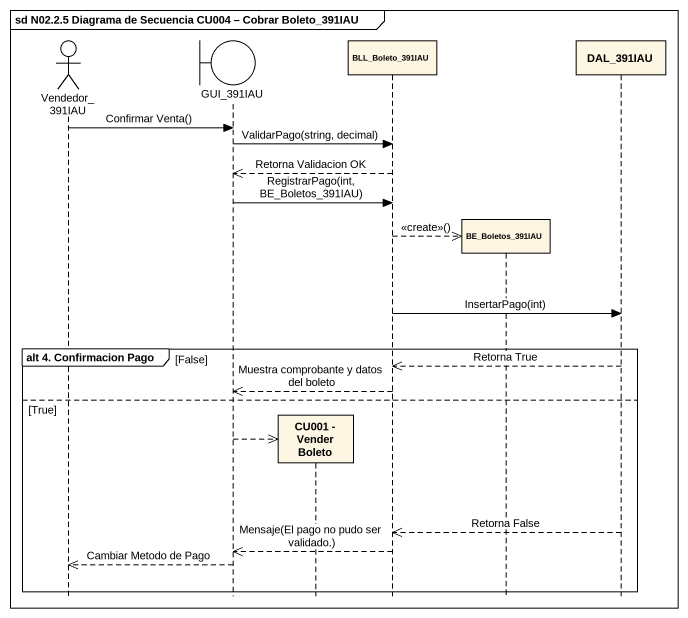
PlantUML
@startuml
mainframe sd N02.2.5 Diagrama de Secuencia CU004 – Cobrar Boleto_391IAU
hide footbox
actor Vendedor_391IAU
boundary GUI_391IAU
participant "CU001 - Vender Boleto" as CU001_Vender_Boleto
participant BLL_Boleto_391IAU
participant BE_Boletos_391IAU
participant DAL_391IAU

Vendedor_391IAU -> GUI_391IAU : Confirmar Venta()
GUI_391IAU -> BLL_Boleto_391IAU : ValidarPago(string, decimal)
BLL_Boleto_391IAU -->> GUI_391IAU : Retorna Validacion OK
GUI_391IAU -> BLL_Boleto_391IAU : RegistrarPago(int, BE_Boletos_391IAU)
BLL_Boleto_391IAU -->> BE_Boletos_391IAU ** : <<create>>()
BLL_Boleto_391IAU -> DAL_391IAU : InsertarPago(int)
group alt 4. Confirmacion Pago [False]
  DAL_391IAU -->> BLL_Boleto_391IAU : Retorna True
  BLL_Boleto_391IAU -->> GUI_391IAU : Muestra comprobante y datos del boleto
else True
  GUI_391IAU -->> CU001_Vender_Boleto **
  DAL_391IAU -->> BLL_Boleto_391IAU : Retorna False
  BLL_Boleto_391IAU -->> GUI_391IAU : Mensaje(El pago no pudo ser validado.)
  GUI_391IAU -->> Vendedor_391IAU : Cambiar Metodo de Pago
end
@enduml
